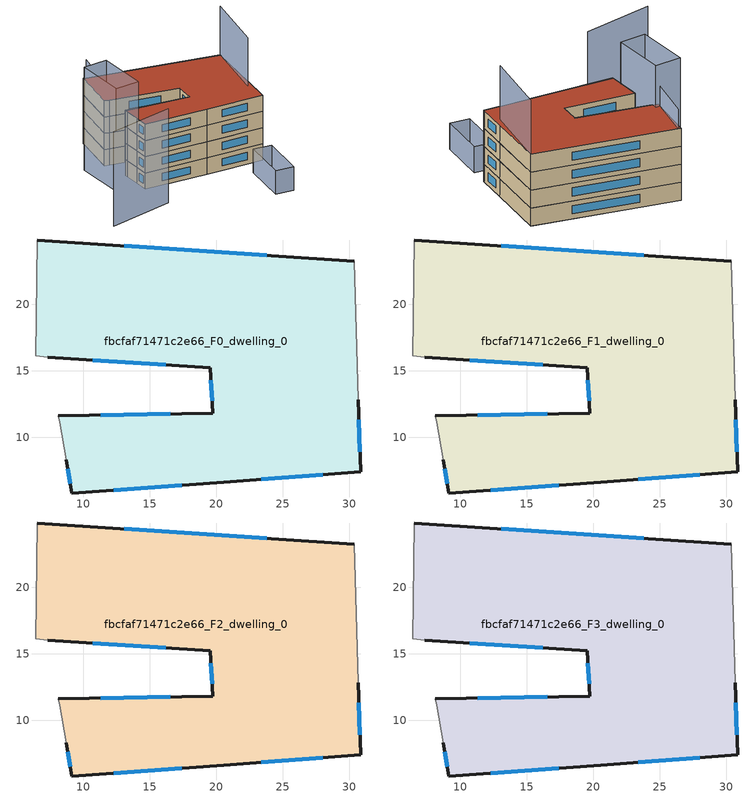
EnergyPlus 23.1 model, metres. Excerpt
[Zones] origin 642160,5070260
fbcfaf71471c2e66_F0_dwelling_0
 floor ground (EU_floor_Construction): 30.86,7.42 30.66,12.82 30.36,23.23 6.55,24.84 6.45,16.13 7.35,16.03 19.55,15.23 19.75,11.83 8.15,11.63 8.24,11.13 8.74,8.33 9.14,5.82 20.55,6.62 z0
 wall outside (EU_wall_Construction): 8.15,11.63 19.75,11.83 19.55,15.23 7.35,16.03 / 6.55,24.84 30.36,23.23 / 30.66,12.82 30.86,7.42 20.55,6.62 9.14,5.82 8.74,8.33 z0:3
 wall adiabatic (EU_wall_Construction): 8.74,8.33 8.24,11.13 8.15,11.63 / 7.35,16.03 6.45,16.13 6.55,24.84 / 30.36,23.23 30.66,12.82 z0:3
 window (EU_Window_Construction): 17.41,6.4 12.28,6.04 / 9.03,6.51 8.85,7.64 / 11.34,11.68 16.56,11.77 / 19.7,12.76 19.61,14.29 / 16.19,15.45 10.71,15.81 / 13.1,24.4 23.81,23.67 / 30.72,11.34 30.81,8.91 / 28.02,7.2 23.39,6.84 z0.83:2.17
fbcfaf71471c2e66_F1_dwelling_0
 floor to fbcfaf71471c2e66_F0_dwelling_0 (EU_floor_Construction): 30.86,7.42 30.66,12.82 30.36,23.23 6.55,24.84 6.45,16.13 7.35,16.03 19.55,15.23 19.75,11.83 8.15,11.63 8.24,11.13 8.74,8.33 9.14,5.82 20.55,6.62 z3
 wall outside (EU_wall_Construction): 8.15,11.63 19.75,11.83 19.55,15.23 7.35,16.03 / 6.55,24.84 30.36,23.23 / 30.66,12.82 30.86,7.42 20.55,6.62 9.14,5.82 8.74,8.33 z3:6
 wall adiabatic (EU_wall_Construction): 8.74,8.33 8.24,11.13 8.15,11.63 / 7.35,16.03 6.45,16.13 6.55,24.84 / 30.36,23.23 30.66,12.82 z3:6
 window (EU_Window_Construction): 17.41,6.4 12.28,6.04 / 9.03,6.51 8.85,7.64 / 11.34,11.68 16.56,11.77 / 19.7,12.76 19.61,14.29 / 16.19,15.45 10.71,15.81 / 13.1,24.4 23.81,23.67 / 30.72,11.34 30.81,8.91 / 28.02,7.2 23.39,6.84 z3.83:5.17
fbcfaf71471c2e66_F2_dwelling_0
 floor to fbcfaf71471c2e66_F1_dwelling_0 (EU_floor_Construction): 30.86,7.42 30.66,12.82 30.36,23.23 6.55,24.84 6.45,16.13 7.35,16.03 19.55,15.23 19.75,11.83 8.15,11.63 8.24,11.13 8.74,8.33 9.14,5.82 20.55,6.62 z6
 wall outside (EU_wall_Construction): 8.15,11.63 19.75,11.83 19.55,15.23 7.35,16.03 / 6.55,24.84 30.36,23.23 / 30.66,12.82 30.86,7.42 20.55,6.62 9.14,5.82 8.74,8.33 z6:9
 wall adiabatic (EU_wall_Construction): 8.74,8.33 8.24,11.13 8.15,11.63 / 7.35,16.03 6.45,16.13 6.55,24.84 / 30.36,23.23 30.66,12.82 z6:9
 window (EU_Window_Construction): 17.41,6.4 12.28,6.04 / 9.03,6.51 8.85,7.64 / 11.34,11.68 16.56,11.77 / 19.7,12.76 19.61,14.29 / 16.19,15.45 10.71,15.81 / 13.1,24.4 23.81,23.67 / 30.72,11.34 30.81,8.91 / 28.02,7.2 23.39,6.84 z6.83:8.17
fbcfaf71471c2e66_F3_dwelling_0
 floor to fbcfaf71471c2e66_F2_dwelling_0 (EU_floor_Construction): 30.86,7.42 30.66,12.82 30.36,23.23 6.55,24.84 6.45,16.13 7.35,16.03 19.55,15.23 19.75,11.83 8.15,11.63 8.24,11.13 8.74,8.33 9.14,5.82 20.55,6.62 z9
 wall outside (EU_wall_Construction): 8.15,11.63 19.75,11.83 19.55,15.23 7.35,16.03 / 6.55,24.84 30.36,23.23 / 30.66,12.82 30.86,7.42 20.55,6.62 9.14,5.82 8.74,8.33 z9:12
 wall adiabatic (EU_wall_Construction): 8.74,8.33 8.24,11.13 8.15,11.63 / 7.35,16.03 6.45,16.13 6.55,24.84 / 30.36,23.23 30.66,12.82 z9:12
 window (EU_Window_Construction): 17.41,6.4 12.28,6.04 / 9.03,6.51 8.85,7.64 / 11.34,11.68 16.56,11.77 / 19.7,12.76 19.61,14.29 / 16.19,15.45 10.71,15.81 / 13.1,24.4 23.81,23.67 / 30.72,11.34 30.81,8.91 / 28.02,7.2 23.39,6.84 z9.83:11.17
 roof outside (EU_roof_Construction): 30.36,23.23 30.66,12.82 30.86,7.42 20.55,6.62 9.14,5.82 8.74,8.33 8.24,11.13 8.15,11.63 19.75,11.83 19.55,15.23 7.35,16.03 6.45,16.13 6.55,24.84 z12
shading: -0.87,-3.88 10.64,0.02 z0:17.3; 30.96,4.12 31.17,-4.3 / 31.17,-4.3 27.85,-4.39 / 27.85,-4.39 27.64,4.03 / 27.64,4.03 30.96,4.12 z0:4.3; 7.18,16.95 8.83,7.92 / 8.83,7.92 4.53,7.13 / 4.53,7.13 2.87,16.16 / 2.87,16.16 7.18,16.95 z0:18.9; 29.91,11.18 30.36,23.23 z0:21; 7.05,24.8 6.08,10.84 z0:15.3
[Building]
EU S2 Campaign: North Axis=0; Terrain=City; Solar Distribution=FullExterior
[Site:Location]
Lyon-Bron: Latitude=45.75; Longitude=5; Time Zone=1; Elevation=198
[SizingPeriod:WeatherFileDays]
AnnualSizingPeriod: Begin Month=1; Begin Day of Month=1; End Month=12; End Day of Month=31; Day of Week for Start Day=Monday; Use Weather File Daylight Saving Period=No; Use Weather File Rain and Snow Indicators=No
[MATERIAL]
EU_InternalMass_Material: Roughness=MediumRough; Thickness=0.1; Conductivity=1; Density=1800; Specific Heat=900; Thermal Absorptance=0.9; Solar Absorptance=0.7; Visible Absorptance=0.7
[MATERIAL:NOMASS] Roughness=MediumRough; Thermal Absorptance=0.9; Solar Absorptance=0.7; Visible Absorptance=0.7
Name | Thermal Resistance
EU_wall_NoMass | 0.87146
EU_roof_NoMass | 0.842276
EU_floor_NoMass | 0.496999
[WINDOWMATERIAL:SIMPLEGLAZINGSYSTEM]
EU_Window_SimpleGlazing: UFactor=2.2525; Solar Heat Gain Coefficient=0.76; Visible Transmittance=0.76
[CONSTRUCTION]
EU_wall_Construction: EU_wall_NoMass
EU_roof_Construction: EU_roof_NoMass
EU_floor_Construction: EU_floor_NoMass
EU_InternalMass_Construction: EU_InternalMass_Material
EU_Window_Construction: EU_Window_SimpleGlazing
[ZONE] Type=1; Multiplier=1; Ceiling Height=autocalculate; Floor Area=autocalculate; Part of Total Floor Area=Yes
Name | Volume
fbcfaf71471c2e66_F0_dwelling_0 | 1073.61
fbcfaf71471c2e66_F1_dwelling_0; fbcfaf71471c2e66_F2_dwelling_0; fbcfaf71471c2e66_F3_dwelling_0 | 1073.62
[INTERNALMASS] Construction=EU_InternalMass_Construction; Surface Area=357.871
Name | Zone or ZoneList
fbcfaf71471c2e66_F0_dwelling_0_EU_InternalMass | fbcfaf71471c2e66_F0_dwelling_0
fbcfaf71471c2e66_F1_dwelling_0_EU_InternalMass | fbcfaf71471c2e66_F1_dwelling_0
fbcfaf71471c2e66_F2_dwelling_0_EU_InternalMass | fbcfaf71471c2e66_F2_dwelling_0
fbcfaf71471c2e66_F3_dwelling_0_EU_InternalMass | fbcfaf71471c2e66_F3_dwelling_0
[OTHEREQUIPMENT] Fuel Type=Electricity; Design Level Calculation Method=Watts/Area; Power per Zone Floor Area=1; Fraction Latent=0; Fraction Radiant=0; Fraction Lost=0; Carbon Dioxide Generation Rate=0; EndUse Subcategory=EU_Step8_InternalGains
Name | Zone or ZoneList or Space or SpaceList | Schedule
EU_Step8_InternalGain_fbcfaf71471c2e66_F0_dwelling_0_f000 | fbcfaf71471c2e66_F0_dwelling_0 | EU_Step8_GainSchedule_fbcfaf71471c2e66_F0_dwelling_0_f000
EU_Step8_InternalGain_fbcfaf71471c2e66_F1_dwelling_0_f000 | fbcfaf71471c2e66_F1_dwelling_0 | EU_Step8_GainSchedule_fbcfaf71471c2e66_F1_dwelling_0_f000
EU_Step8_InternalGain_fbcfaf71471c2e66_F2_dwelling_0_f000 | fbcfaf71471c2e66_F2_dwelling_0 | EU_Step8_GainSchedule_fbcfaf71471c2e66_F2_dwelling_0_f000
EU_Step8_InternalGain_fbcfaf71471c2e66_F3_dwelling_0_f000 | fbcfaf71471c2e66_F3_dwelling_0 | EU_Step8_GainSchedule_fbcfaf71471c2e66_F3_dwelling_0_f000
[ZONEVENTILATION:DESIGNFLOWRATE] Schedule=EU_AlwaysOn; Design Flow Rate Calculation Method=AirChanges/Hour; Air Changes per Hour=0.425; Ventilation Type=Natural; Fan Pressure Rise=0; Fan Total Efficiency=1; Constant Term Coefficient=1; Temperature Term Coefficient=0; Velocity Term Coefficient=0; Velocity Squared Term Coefficient=0; Minimum Indoor Temperature=-100; Maximum Indoor Temperature=100; Delta Temperature=-100; Minimum Outdoor Temperature=-100; Maximum Outdoor Temperature=100; Maximum Wind Speed=40
Name | Zone or ZoneList or Space or SpaceList
EU_ConstantAir_fbcfaf71471c2e66_F0_dwelling_0 | fbcfaf71471c2e66_F0_dwelling_0
EU_ConstantAir_fbcfaf71471c2e66_F1_dwelling_0 | fbcfaf71471c2e66_F1_dwelling_0
EU_ConstantAir_fbcfaf71471c2e66_F2_dwelling_0 | fbcfaf71471c2e66_F2_dwelling_0
EU_ConstantAir_fbcfaf71471c2e66_F3_dwelling_0 | fbcfaf71471c2e66_F3_dwelling_0
[HVACTEMPLATE:THERMOSTAT] Constant Heating Setpoint=20; Constant Cooling Setpoint=50
EU_HeatOnly_fbcfaf71471c2e66_F0_dwelling_0; EU_HeatOnly_fbcfaf71471c2e66_F1_dwelling_0; EU_HeatOnly_fbcfaf71471c2e66_F2_dwelling_0; EU_HeatOnly_fbcfaf71471c2e66_F3_dwelling_0
[HVACTEMPLATE:ZONE:IDEALLOADSAIRSYSTEM] System Availability Schedule=EU_AlwaysOn; Maximum Heating Supply Air Temperature=50; Minimum Cooling Supply Air Temperature=13; Maximum Heating Supply Air Humidity Ratio=0.0156; Minimum Cooling Supply Air Humidity Ratio=0.0077; Heating Limit=NoLimit; Cooling Limit=NoLimit; Heating Availability Schedule=EU_AlwaysOn; Cooling Availability Schedule=EU_CoolingOff; Dehumidification Control Type=ConstantSensibleHeatRatio; Cooling Sensible Heat Ratio=0.7; Dehumidification Setpoint=60; Humidification Control Type=None; Humidification Setpoint=30; Outdoor Air Method=None; Outdoor Air Flow Rate per Person=0.00944; Outdoor Air Flow Rate per Zone Floor Area=0; Outdoor Air Flow Rate per Zone=0; Demand Controlled Ventilation Type=None; Outdoor Air Economizer Type=NoEconomizer; Heat Recovery Type=None; Sensible Heat Recovery Effectiveness=0.7; Latent Heat Recovery Effectiveness=0.65
Name | Template Thermostat
fbcfaf71471c2e66_F0_dwelling_0 | EU_HeatOnly_fbcfaf71471c2e66_F0_dwelling_0
fbcfaf71471c2e66_F1_dwelling_0 | EU_HeatOnly_fbcfaf71471c2e66_F1_dwelling_0
fbcfaf71471c2e66_F2_dwelling_0 | EU_HeatOnly_fbcfaf71471c2e66_F2_dwelling_0
fbcfaf71471c2e66_F3_dwelling_0 | EU_HeatOnly_fbcfaf71471c2e66_F3_dwelling_0
[SIZING:ZONE] Zone Cooling Design Supply Air Temperature Input Method=SupplyAirTemperature; Zone Cooling Design Supply Air Temperature=13; Zone Heating Design Supply Air Temperature Input Method=SupplyAirTemperature; Zone Heating Design Supply Air Temperature=50; Zone Cooling Design Supply Air Humidity Ratio=0.008; Zone Heating Design Supply Air Humidity Ratio=0.008; Cooling Design Air Flow Method=DesignDay; Cooling Design Air Flow Rate=0; Cooling Minimum Air Flow per Zone Floor Area=0.000762; Cooling Minimum Air Flow=0; Cooling Minimum Air Flow Fraction=0.2; Heating Design Air Flow Method=DesignDay; Heating Design Air Flow Rate=0; Heating Maximum Air Flow per Zone Floor Area=0.002032; Heating Maximum Air Flow=0.141576; Heating Maximum Air Flow Fraction=0.3; Account for Dedicated Outdoor Air System=No; Dedicated Outdoor Air System Control Strategy=NeutralSupplyAir; Dedicated Outdoor Air Low Setpoint Temperature for Design=autosize; Dedicated Outdoor Air High Setpoint Temperature for Design=autosize; Zone Load Sizing Method=Sensible Load Only No Latent Load; Zone Latent Cooling Design Supply Air Humidity Ratio Input Method=HumidityRatioDifference; Zone Cooling Design Supply Air Humidity Ratio Difference=0.005; Zone Latent Heating Design Supply Air Humidity Ratio Input Method=HumidityRatioDifference; Zone Humidification Design Supply Air Humidity Ratio Difference=0.005
fbcfaf71471c2e66_F0_dwelling_0; fbcfaf71471c2e66_F1_dwelling_0; fbcfaf71471c2e66_F2_dwelling_0; fbcfaf71471c2e66_F3_dwelling_0
[SCHEDULE:CONSTANT]
Name | Hourly Value
EU_AlwaysOn | 1
EU_CoolingOff | 0
[SCHEDULE:FILE] Column Number=1; Rows to Skip at Top=0; Number of Hours of Data=8760; Column Separator=Comma; Interpolate to Timestep=No; Minutes per Item=60; Adjust Schedule for Daylight Savings=Yes
Name | File
EU_Step8_GainSchedule_fbcfaf71471c2e66_F0_dwelling_0_f000 | ../../schedules/fbcfaf71471c2e66/fbcfaf71471c2e66_F0_dwelling_0_f000_gain.csv
EU_Step8_GainSchedule_fbcfaf71471c2e66_F1_dwelling_0_f000 | ../../schedules/fbcfaf71471c2e66/fbcfaf71471c2e66_F1_dwelling_0_f000_gain.csv
EU_Step8_GainSchedule_fbcfaf71471c2e66_F2_dwelling_0_f000 | ../../schedules/fbcfaf71471c2e66/fbcfaf71471c2e66_F2_dwelling_0_f000_gain.csv
EU_Step8_GainSchedule_fbcfaf71471c2e66_F3_dwelling_0_f000 | ../../schedules/fbcfaf71471c2e66/fbcfaf71471c2e66_F3_dwelling_0_f000_gain.csv
